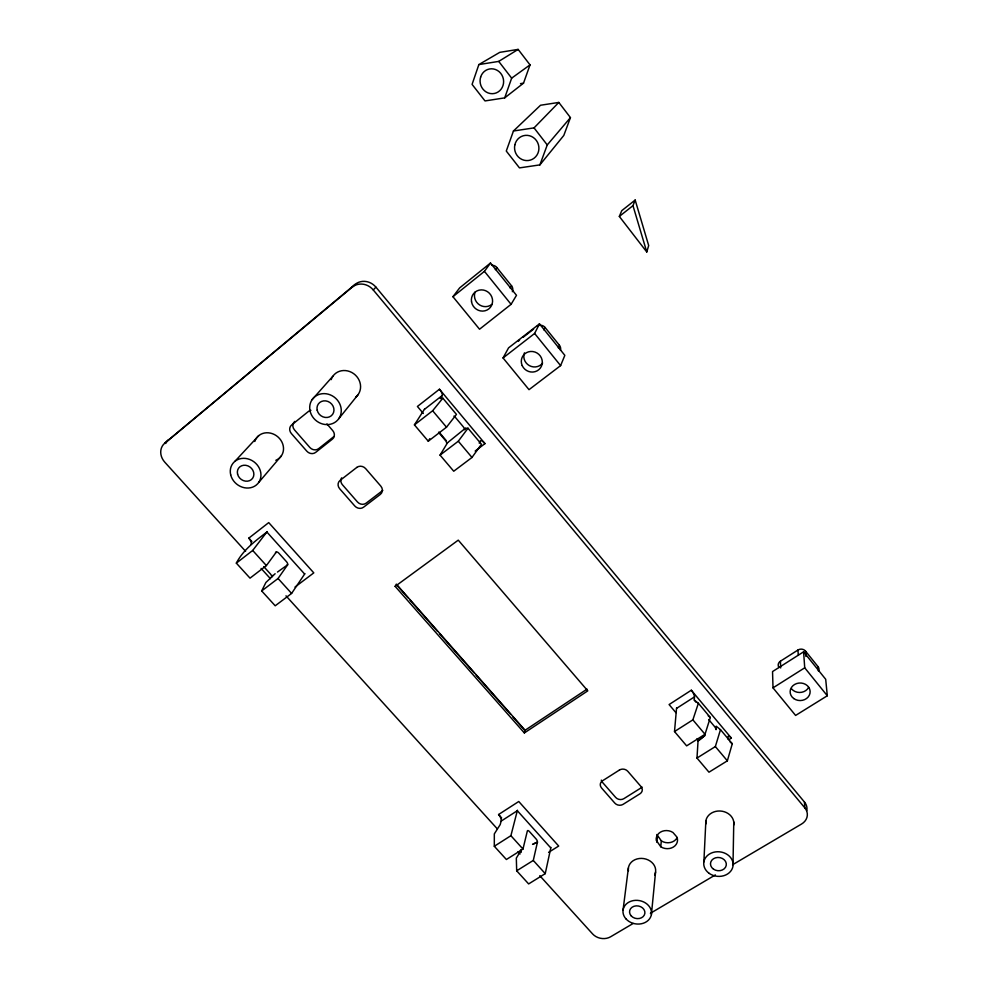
<?xml version="1.0" encoding="UTF-8"?>
<svg xmlns="http://www.w3.org/2000/svg" width="988" height="988" viewBox="0 0 988 988"><rect width="100%" height="100%" fill="white"/><g stroke="black" fill="none" stroke-linecap="round" stroke-linejoin="round"><path stroke-width="1.48" d="M550.896 847.408L545.24 873.639L528.642 883.927L516.687 870.811L533.285 860.437L537.435 842.159A2.692 1.161 58.7 0 0 536.076 838.948L529.358 831.476A2.705 1.161 58.6 0 0 527.345 830.97L522.985 849.05L506.387 859.511L494.309 846.259L494.321 833.897L500.212 824.572L501.151 821.102A5.335 2.371 58.1 0 0 498.582 814.52L518.762 801.503L558.689 846.049L548.587 852.36M708.643 719.499L714.423 726.39A2.828 0.852 57.4 0 1 716.053 729.663L716.201 726.217L720.487 729.663L732.281 743.754L727.353 760.822L708.976 772.196L696.985 758.055L698.047 741A2.816 0.889 57.6 0 0 697.083 738.604M733.034 863.129L733.775 821.979M727.934 739.086L727.995 736.9A5.607 1.667 57.6 0 1 731.367 738.122L728.761 739.753M703.876 861.882L705.864 820.867M696.244 702.394L694.268 700.047L694.49 696.873A5.632 1.717 57 0 0 691.304 690.229L669.086 704.555L675.915 712.657M424.556 409.057L414.429 424.889L428.261 441.204L446.502 427.199L456.444 414.404L442.846 398.189L440.339 398.51L442.204 395.546A6.027 1.939 52.2 0 0 439.462 389.235L417.418 406.463L423.346 413.478M694.268 700.047L698.38 703.271L710.31 717.523L705.012 734.282L686.635 745.866L674.508 731.552L676.57 707.927M660.762 846.753L656.279 840.38A10.707 9.016 8 0 1 660.367 832.18A10.707 9.016 8 0 1 670.963 831.439L672.964 832.501L676.854 836.984L677.447 838.898A10.707 9.016 8 0 1 662.763 847.815L660.762 846.753L661.33 840.85L656.872 834.514M651.413 914.468L655.563 872.071M656.872 842.295L657.465 836.428M623.058 910.034L628.405 867.872M517.453 810.185L510.895 835.7L494.309 846.259M525.073 730.268L396.336 584.13L395.151 586.378L524.356 732.935L525.073 730.268L587.045 689.118M646.77 251.977L648.684 245.555L635.173 200.045L621.773 210.642L619.328 216.434L646.77 251.977L632.975 205.665L635.173 200.045M696.985 758.055L715.349 746.57L720.487 729.663M674.508 731.552L692.872 719.857L698.38 703.271M478.859 64.578L472.079 84.388L484.997 100.937L504.707 97.874L523.517 83.165L530.025 64.887L518.144 49.4L499.767 52.352L478.859 64.578L498.73 61.404L518.144 49.4M504.707 97.874L511.661 78.151L530.025 64.887M513.451 130.996L506.276 151.053L519.478 167.898L539.893 164.885L563.802 135.442L570.447 117.609L558.813 102.431L540.535 105.247L513.451 130.996L534.039 127.884L558.813 102.431M539.893 164.885L547.253 144.94L570.447 117.609M560.604 365.622L564.84 355.359L539.473 323.854L508.561 347.875L503.053 357.952L529.012 389.667L560.604 365.622L534.619 333.462L539.473 323.854M558.306 347.813L559.406 345.269L545.08 327.473A5.743 5.545 35.4 0 0 539.917 325.299M446.625 443.464L465.323 428.323L468.016 428.224L481.44 444.254L471.98 457.469L453.727 471.227L440.055 455.11L447.539 442.723M543.894 329.918L545.08 327.473M304.909 573.645L291.596 593.442L275.207 605.792L261.684 590.947L265.896 582.488L275.133 573.719M479.192 443.155L480.279 441.019A5.928 1.902 53.1 0 1 484.972 443.624L475.154 451.047M465.323 428.323L464.545 429.731A3.013 0.976 52.7 0 0 463.113 426.594L455.443 417.442A3.026 0.976 52.5 0 0 453.924 416.096M267.155 531.618L252.693 550.452L236.342 563.135L250.026 578.153L266.389 565.581L276.257 552.144A2.865 1.321 51.3 0 1 278.9 553.243L286.483 561.678A2.853 1.309 51.5 0 1 287.656 564.79L278.06 578.486L261.684 590.947M236.342 563.135C243.147 549.946 255.361 540.856 266.896 532.038L304.576 573.979M511.08 304.329L516.489 295.313L490.493 263.03L459.642 287.903L452.936 296.709L479.538 329.226L511.08 304.329L484.441 271.354L490.493 263.03M428.261 441.204L429.792 438.672M521.331 849.865L516.316 858.115L516.687 870.811M510.117 287.977L511.512 285.767L496.841 267.526A5.866 5.619 50 0 0 491.604 265.315M495.359 269.65L496.841 267.526M272.799 575.374L271.564 577.078A2.841 1.346 51.4 0 0 270.428 573.966L263.784 566.643M440.055 455.11L458.296 441.216L468.016 428.224M338.785 418.702L358.162 394.545M414.429 424.889L432.645 410.749L442.846 398.189M258.72 482.44L281.333 455.913M312.109 399.621L332.808 376.305M234.946 461.297L258.745 435.634M245.58 551.292L164.786 462.186A14.684 12.708 40.3 0 1 164.749 443.204L352.185 287.175A15.499 14.326 47.9 0 1 373.242 289.929L375.946 287.175L804.467 802.046A13.647 11.572 2 0 1 806.801 810.716M352.185 287.175L355.038 284.445A15.4 14.24 48.2 0 1 375.946 287.175M164.749 443.204L355.038 284.445M704.802 735.628L698.047 741.111M698.047 741L704.852 735.455M452.936 296.709L484.441 271.354M334.03 436.461L318.593 448.688A6.434 5.78 37.4 0 1 309.849 447.478L294.498 429.916A6.471 5.805 39.1 0 1 294.795 421.407M619.328 216.434L632.975 205.665M250.952 544.462A5.693 2.668 50.6 0 0 248.828 538.139L268.724 522.603L313.789 572.867L295.004 587.057M424.482 409.341L442.204 395.546M523.109 337.291L533.594 329.14M503.053 357.952L534.619 333.462M286.866 565.408L287.656 564.79L277.48 572.052M276.257 552.144L275.467 552.749L276.195 552.218M382.801 490.431L366.128 503.176A6.311 5.681 32.2 0 1 357.458 501.966L342.466 484.799A6.348 5.706 33.9 0 1 341.255 478.649M395.151 586.378L458.259 540.152L587.786 690.847L524.356 732.935M501.151 821.102L517.329 810.716L550.711 847.852M676.632 708.347L694.49 696.873M778.964 667.53A5.372 4.755 0 0 1 780.421 661.194L797.958 650.018A5.409 4.792 -1.3 0 1 805.516 651.104L818.015 666.641A5.397 4.755 -1.7 0 1 818.558 671.26M803.59 651.833L772.542 671.568L773.011 687.846L795.599 715.436L827.302 695.762L825.696 679.287L803.59 651.833L804.726 667.814L827.302 695.762M773.011 687.846L804.726 667.814M633.147 923.471L610.609 936.785A12.918 10.572 10.7 0 1 592.615 933.944L539.781 875.689M650.388 913.295L715.374 874.923M732.614 864.735L801.577 824.017A13.733 11.621 2.1 0 0 804.812 807.838L804.467 802.046M537.41 842.282L532.544 844.382M533.236 843.95L537.435 842.159M520.478 83.634L523.517 83.165M661.33 840.85L663.306 841.912A10.633 8.978 8 0 0 677.163 837.626M708.211 715.843L710.31 717.523M730.095 741.976L732.281 743.754M252.693 550.452L266.389 565.581M278.06 578.486L291.596 593.442M510.895 835.7L522.985 849.05M533.285 860.437L545.24 873.639M261.116 568.421L270.44 578.696M285.989 595.838L497.31 828.858M518.033 851.705L520.096 853.99M248.828 538.139L251.891 541.535M498.582 814.52L501.645 817.916M396.806 585.118L407.995 597.814M410.032 600.124L437.486 631.283M439.512 633.592L474.092 672.828M476.117 675.137L510.697 714.386M512.723 716.695L524.924 730.54M326.929 423.914L332.746 430.62A6.496 5.866 37.6 0 1 332.351 439.178L315.629 452.418A6.471 5.805 37.3 0 1 306.823 451.195L291.361 433.534A6.508 5.829 38.9 0 1 291.645 424.976L308.355 411.514A6.546 5.903 39.3 0 1 310.911 410.366M439.154 432.213L446.07 440.413M438.549 432.312L445.255 440.253A3.001 1.013 52.6 0 1 446.662 443.377M432.645 410.749L446.502 427.199M458.296 441.216L471.98 457.469M692.872 719.857L705.012 734.282M715.349 746.57L727.353 760.822M439.462 389.235L484.972 443.624M691.304 690.229L731.367 738.122M373.242 289.929L804.812 807.838M534.039 127.884L547.253 144.94M498.73 61.404L511.661 78.151M818.015 666.641L818.385 670.741M805.516 651.104L805.912 656.477M797.958 650.018L798.304 655.377M780.421 661.194L780.681 667.974M520.515 850.223A2.68 1.186 58.9 0 1 521.133 852.434M331.153 379.651A15.635 14.264 40.6 0 1 353.655 373.649A15.635 14.264 40.6 0 1 355.618 397.262M254.793 441.475A15.302 13.585 38.6 0 1 278.085 437.054A15.302 13.585 38.6 0 1 275.825 460.309M705.815 823.98A14.091 11.93 5.5 0 1 720.005 811A14.091 11.93 5.5 0 1 733.701 825.104M628.43 870.873A13.746 11.473 9.1 0 1 643.719 858.584A13.746 11.473 9.1 0 1 654.649 874.923M341.44 478.241A6.348 5.706 33.9 0 1 341.663 477.846M165.712 443.501A14.585 12.634 40.4 0 1 168.701 439.561M601.322 780.125A5.903 5.064 10.8 0 0 602.47 782.335L615.66 797.415A5.879 5.026 10.1 0 0 623.873 798.662L640.706 788.103A5.916 5.076 9.3 0 0 641.978 787.004M511.512 285.767A5.829 5.595 46.2 0 1 512.364 291.707M491.691 304.477A10.732 10.263 45.8 0 1 475.067 292.139M559.406 345.269A5.706 5.508 30.5 0 1 560.468 350.246M518.453 341.268A5.718 5.483 35.2 0 1 519.614 340.008M537.089 326.423A5.743 5.545 35.4 0 1 537.818 325.941M538.621 325.583A5.743 5.545 35.4 0 1 539.04 325.46M542.622 363.053A10.522 10.09 32.1 0 1 524.443 352.852M808.629 687.389A9.905 8.707 -0.5 0 1 791.561 688.846M356.841 467.398L340.082 480.415A6.397 5.743 33.8 0 0 339.687 488.751L354.791 506.004A6.36 5.718 32.1 0 0 363.51 507.239L380.294 494.432A6.385 5.767 32.1 0 0 380.788 486.096L365.659 468.633A6.422 5.805 33.8 0 0 356.841 467.398M619.427 770.035L602.495 780.804A5.94 5.088 10.9 0 0 601.531 787.93L614.795 803.096A5.916 5.051 10.2 0 0 623.07 804.356L640.014 793.759A5.953 5.101 9.4 0 0 641.064 786.621L627.788 771.295A5.965 5.138 10 0 0 619.427 770.035M514.859 144.816A12.671 12.14 73.7 0 0 530.272 160.13A12.671 12.14 73.7 0 0 535.051 138.938A12.671 12.14 73.7 0 0 514.859 144.816M480.65 77.027A12.498 11.745 76.7 0 0 494.247 93.502A12.498 11.745 76.7 0 0 500.62 73.198A12.498 11.745 76.7 0 0 480.65 77.027M631.147 915.827A7.719 6.36 9.4 0 0 644.349 915.024A7.719 6.36 9.4 0 0 636.198 905.86A7.719 6.36 9.4 0 0 631.147 915.827M625.935 918.852A14.351 11.807 9.4 0 0 650.45 917.407A14.351 11.807 9.4 0 0 635.346 900.352A14.351 11.807 9.4 0 0 625.935 918.852M709.26 873.417A14.721 12.301 5.9 0 0 732.96 866.353A14.721 12.301 5.9 0 0 713.052 852.434A14.721 12.301 5.9 0 0 709.26 873.417M310.059 410.946A16.401 14.857 39.5 0 0 336.13 421.518A16.401 14.857 39.5 0 0 330.264 394.867A16.401 14.857 39.5 0 0 310.059 410.946M713.484 869.144A7.929 6.62 5.9 0 0 726.242 865.315A7.929 6.62 5.9 0 0 715.51 857.831A7.929 6.62 5.9 0 0 713.484 869.144M317.173 410.168A8.83 8.003 39.5 0 0 331.215 415.837A8.83 8.003 39.5 0 0 328.028 401.486A8.83 8.003 39.5 0 0 317.173 410.168M230.698 474.858A16.043 14.104 37.7 0 0 256.213 485.12A16.043 14.104 37.7 0 0 249.939 459.556A16.043 14.104 37.7 0 0 230.698 474.858M237.577 474.141A8.645 7.595 37.7 0 0 251.323 479.649A8.645 7.595 37.7 0 0 247.926 465.879A8.645 7.595 37.7 0 0 237.577 474.141M471.535 301.846A10.856 10.362 45.2 0 0 488.813 308.923A10.856 10.362 45.2 0 0 485.602 290.694A10.856 10.362 45.2 0 0 471.535 301.846M522.22 365.634A10.633 10.189 31.7 0 0 540.337 368.092A10.633 10.189 31.7 0 0 532.853 351.543A10.633 10.189 31.7 0 0 522.22 365.634M793.747 698.541A10.004 8.781 -0.4 0 0 809.999 693.243A10.004 8.781 -0.4 0 0 796.661 683.548A10.004 8.781 -0.4 0 0 793.747 698.541"/></g></svg>
